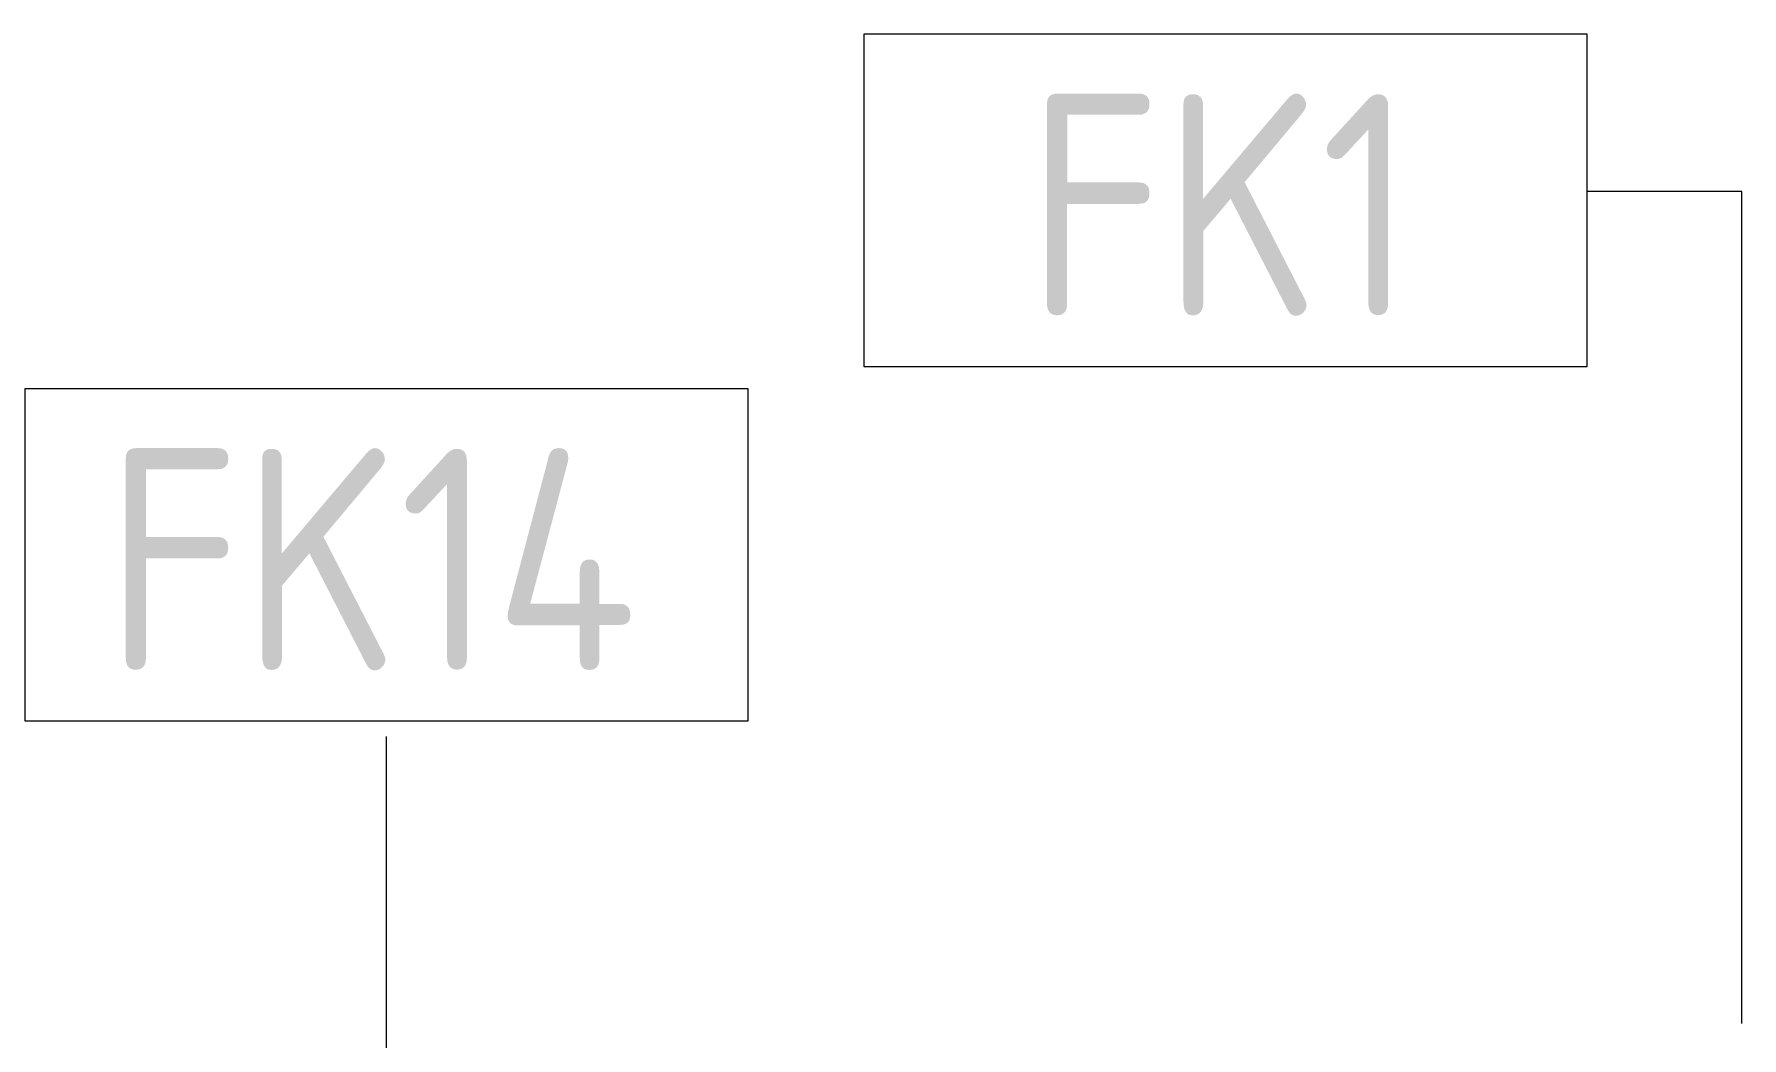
# Model space of a CAD drawing. Header units: millimetres. Extents: x -5426 to 189269, y -8553 to 29000.
# Drawn here: x 36523 to 38065, y 434 to 1340 of the extents above; entities that cross this region are included whole.
import ezdxf

# ---------------------------------------------------------------- set-up
doc = ezdxf.new("R2010")
doc.units = ezdxf.units.MM
doc.layers.add('A-WALL-IDEN', color=7, linetype='Continuous', lineweight=9)
doc.styles.add('GOST Common_1', font='GOST_Common.ttf', dxfattribs={"width": 0.9, "height": 200})

# ---------------------------------------------------------------- blocks, each defined once
blk = doc.blocks.new('М_стена_0001 - Типоразмер_без рамки-25382661-План отделки стен 3 этажа в осях 1-12')
at = {"layer": 'A-WALL-IDEN'}
for p, q in [((3.258, 1.523), (-3.273, 1.523)), ((-3.273, 1.523), (-3.273, -1.477)), ((3.258, -1.477), (3.258, 1.523)), ((-3.273, -1.477), (3.258, -1.477))]:
    blk.add_line(p, q, dxfattribs=at)

msp = doc.modelspace()

# ---------------------------------------------------------------- linework, layer by layer
at = {"layer": 'A-WALL-IDEN'}
for p, q in [((38064.5, 1198.2), (37924.9, 1198.2)), ((38064.5, 446.8), (38064.5, 1198.2)), ((36841, 34.6), (36841, 706.1))]:
    msp.add_line(p, q, dxfattribs=at)

# ---------------------------------------------------------------- block references
at = {"layer": 'A-WALL-IDEN', "xscale": 99.99999999999993, "yscale": 99.99999999999993, "zscale": 99.99999999999993}
for p in [(37599.1, 1187.8), (36841.8, 867.7)]:
    msp.add_blockref('М_стена_0001 - Типоразмер_без рамки-25382661-План отделки стен 3 этажа в осях 1-12', p, dxfattribs=at)

# ---------------------------------------------------------------- texts
at = {"layer": 'A-WALL-IDEN', "char_height": 200, "attachment_point": 1, "style": 'GOST Common_1'}
for s, insert, width in [('FK1', (37418.9, 1285.8), 447.342), ('FK14', (36587.3, 965.7), 627.721)]:
    msp.add_mtext(s, dxfattribs=dict(at, insert=insert, width=width))

doc.saveas('drawing.dxf')
